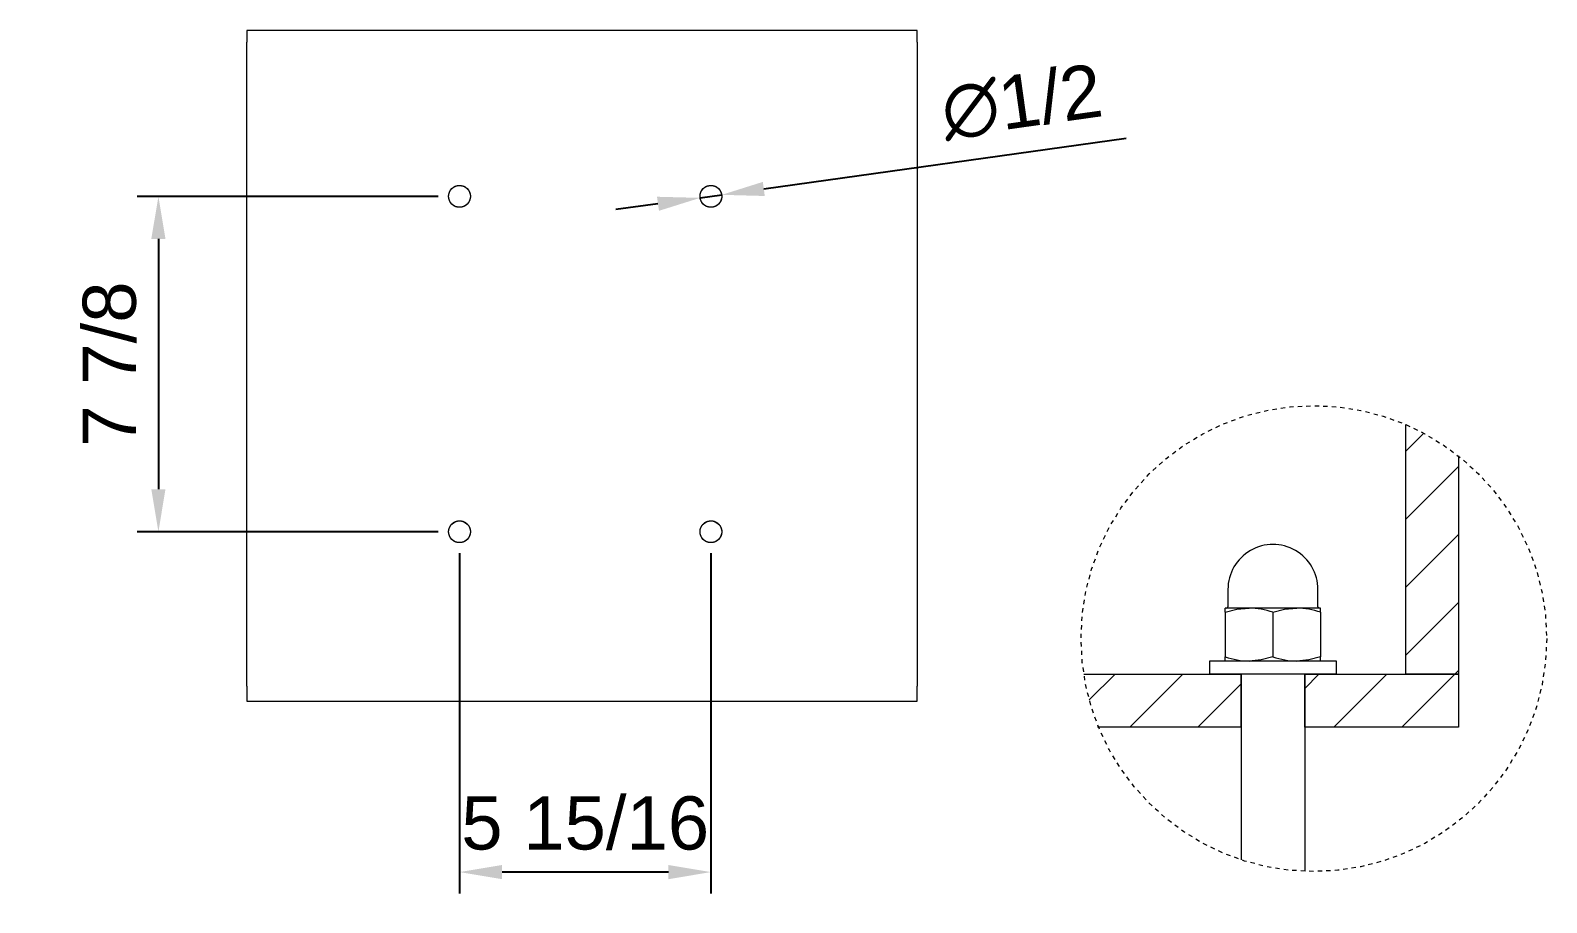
# Model space of a CAD drawing. Header units: inches. Extents: x 7 to 162, y -1 to 92.
# Drawn here: x 47.37 to 83.01, y 0.17 to 20.66 of the extents above; entities that cross this region are included whole.
import ezdxf

# ---------------------------------------------------------------- set-up
doc = ezdxf.new("R2010")
doc.units = ezdxf.units.IN
doc.linetypes.add('HIDDEN', pattern=[1.905, 1.27, -0.635])
for name, color, linetype, lineweight in [('ZANO_R', 7, 'Continuous', 0), ('ZANO_R_przerywana', 250, 'HIDDEN', 0), ('ZANO_W', 1, 'Continuous', 0)]:
    doc.layers.add(name, color=color, linetype=linetype, lineweight=lineweight)
doc.styles.get("Standard").update_dxf_attribs({"font": 'arial.ttf'})
doc.dimstyles.new('amerykanie', dxfattribs={"dimtxt": 50, "dimasz": 50, "dimexe": 0.5, "dimexo": 0.5, "dimgap": 1, "dimtad": 1, "dimdec": 0, "dimzin": 0, "dimlunit": 5, "dimtxsty": 'Standard', "dimcen": 0.09, "dimclrd": 1, "dimclre": 1, "dimclrt": 1, "dimazin": 0, "dimtfac": 1, "dimtdec": 0, "dimtmove": 0, "dimatfit": 3, "dimfxl": 1, "dimtzin": 0, "dimarcsym": 1})

# ---------------------------------------------------------------- blocks, each defined once
blk = doc.blocks.new('*D360')
at = {"layer": 'ZANO_W', "color": 1, "lineweight": -2}
for p, q in [((64.609, 16.937), (73.126, 18.129)), ((63.112, 16.727), (63.619, 16.798)), ((62.121, 16.588), (61.131, 16.45))]:
    blk.add_line(p, q, dxfattribs=at)
at = {"layer": 'ZANO_W', "color": 1}
for points in [[(62.145, 16.423), (62.098, 16.753), (63.112, 16.727)], [(64.586, 17.102), (64.632, 16.771), (63.619, 16.798)]]:
    blk.add_solid(points, dxfattribs=at)
at = {"layer": 'ZANO_W', "color": 1, "insert": (70.674, 18.97), "char_height": 1.25, "attachment_point": 5, "rotation": 7.9704}
blk.add_mtext('∅1/2', dxfattribs=at)
blk = doc.blocks.new('*D361')
at = {"layer": 'ZANO_W', "color": 1, "lineweight": -2}
for p, q in [((56.957, 16.762), (49.88, 16.762)), ((50.38, 15.762), (50.38, 9.884)), ((56.957, 8.884), (49.88, 8.884))]:
    blk.add_line(p, q, dxfattribs=at)
at = {"layer": 'ZANO_W', "color": 1}
for points in [[(50.546, 15.762), (50.213, 15.762), (50.38, 16.762)], [(50.213, 9.884), (50.546, 9.884), (50.38, 8.884)]]:
    blk.add_solid(points, dxfattribs=at)
at = {"layer": 'ZANO_W', "color": 1, "insert": (49.234, 12.823), "char_height": 1.25, "attachment_point": 5, "rotation": 90}
blk.add_mtext('7 7/8', dxfattribs=at)
blk = doc.blocks.new('*D362')
at = {"layer": 'ZANO_W', "color": 1, "lineweight": -2}
for p, q in [((57.457, 8.384), (57.457, 0.39)), ((63.365, 8.384), (63.365, 0.39)), ((62.365, 0.89), (58.457, 0.89))]:
    blk.add_line(p, q, dxfattribs=at)
at = {"layer": 'ZANO_W', "color": 1}
for points in [[(58.457, 1.057), (58.457, 0.723), (57.457, 0.89)], [(62.365, 0.723), (62.365, 1.057), (63.365, 0.89)]]:
    blk.add_solid(points, dxfattribs=at)
at = {"layer": 'ZANO_W', "color": 1, "insert": (60.411, 2.036), "char_height": 1.25, "attachment_point": 5}
blk.add_mtext('5 15/16', dxfattribs=at)

msp = doc.modelspace()

# ---------------------------------------------------------------- linework, layer by layer
at = {"layer": 'ZANO_R'}
for p, q in [((68.21518, 20.6619), (52.45937, 20.6619)), ((52.45937, 20.6619), (52.45937, 20.38618)), ((52.45937, 5.2606), (52.45937, 20.38618)), ((68.21518, 20.38618), (68.21518, 20.6619)), ((68.21518, 20.38618), (68.21518, 5.2606)), ((57.20077, 16.76234), (57.20092, 16.77118)), ((57.20091, 16.75385), (57.20077, 16.76234)), ((57.20133, 16.74538), (57.20091, 16.75385)), ((57.20092, 16.77118), (57.20138, 16.78002)), ((57.20138, 16.78002), (57.20214, 16.78883)), ((57.20214, 16.78883), (57.20321, 16.79761)), ((57.20321, 16.79761), (57.20458, 16.80635)), ((57.20458, 16.80635), (57.20625, 16.81503)), ((57.20625, 16.81503), (57.20822, 16.82365)), ((57.20822, 16.82365), (57.21049, 16.8322)), ((57.21049, 16.8322), (57.21305, 16.84067)), ((57.21305, 16.84067), (57.2159, 16.84904)), ((57.2159, 16.84904), (57.21904, 16.85731)), ((57.21904, 16.85731), (57.22246, 16.86547)), ((57.22246, 16.86547), (57.22616, 16.8735)), ((57.22616, 16.8735), (57.23014, 16.8814)), ((57.23014, 16.8814), (57.23429, 16.88899)), ((57.23429, 16.88899), (57.23869, 16.89643)), ((57.23869, 16.89643), (57.24335, 16.90372)), ((57.24335, 16.90372), (57.24824, 16.91085)), ((57.24824, 16.91085), (57.25338, 16.91781)), ((57.25338, 16.91781), (57.25874, 16.92459)), ((57.25874, 16.92459), (57.26434, 16.93119)), ((57.26434, 16.93119), (57.27015, 16.93759)), ((57.27015, 16.93759), (57.27617, 16.9438)), ((57.27617, 16.9438), (57.28241, 16.94979)), ((57.28241, 16.94979), (57.28884, 16.95558)), ((57.28884, 16.95558), (57.29546, 16.96114)), ((57.29546, 16.96114), (57.30227, 16.96647)), ((57.30227, 16.96647), (57.30925, 16.97158)), ((57.30925, 16.97158), (57.3164, 16.97644)), ((57.3164, 16.97644), (57.32371, 16.98106)), ((57.32371, 16.98106), (57.33117, 16.98543)), ((57.33117, 16.98543), (57.33878, 16.98955)), ((57.33878, 16.98955), (57.34652, 16.9934)), ((57.34652, 16.9934), (57.35439, 16.997)), ((57.35439, 16.997), (57.36237, 17.00032)), ((57.36237, 17.00032), (57.37046, 17.00337)), ((57.37046, 17.00337), (57.37865, 17.00615)), ((57.37865, 17.00615), (57.38693, 17.00865)), ((57.38693, 17.00865), (57.39529, 17.01087)), ((57.39529, 17.01087), (57.40372, 17.01281)), ((57.40372, 17.01281), (57.41221, 17.01446)), ((57.41221, 17.01446), (57.42075, 17.01582)), ((57.42075, 17.01582), (57.42933, 17.01689)), ((57.42933, 17.01689), (57.43795, 17.01768)), ((57.43795, 17.01768), (57.44658, 17.01817)), ((57.44658, 17.01817), (57.45523, 17.01837)), ((57.45523, 17.01837), (57.46387, 17.01827)), ((57.46387, 17.01827), (57.47251, 17.01789)), ((57.47251, 17.01789), (57.48114, 17.01721)), ((57.48114, 17.01721), (57.48973, 17.01624)), ((57.48973, 17.01624), (57.49829, 17.01499)), ((57.49829, 17.01499), (57.5068, 17.01344)), ((57.5068, 17.01344), (57.51525, 17.01161)), ((57.51525, 17.01161), (57.52363, 17.00949)), ((57.52363, 17.00949), (57.53194, 17.0071)), ((57.53194, 17.0071), (57.54017, 17.00442)), ((57.54017, 17.00442), (57.5483, 17.00147)), ((57.5483, 17.00147), (57.55632, 16.99824)), ((57.55632, 16.99824), (57.56423, 16.99474)), ((57.56423, 16.99474), (57.57202, 16.99098)), ((57.57202, 16.99098), (57.57967, 16.98696)), ((57.57967, 16.98696), (57.58719, 16.98268)), ((57.58719, 16.98268), (57.59456, 16.97815)), ((57.59456, 16.97815), (57.60177, 16.97338)), ((57.60177, 16.97338), (57.60881, 16.96836)), ((57.60881, 16.96836), (57.61568, 16.96311)), ((57.61568, 16.96311), (57.62238, 16.95763)), ((57.62238, 16.95763), (57.62888, 16.95192)), ((57.62888, 16.95192), (57.63518, 16.94601)), ((57.63518, 16.94601), (57.64128, 16.93988)), ((57.64128, 16.93988), (57.64717, 16.93354)), ((57.64717, 16.93354), (57.65285, 16.92702)), ((57.65285, 16.92702), (57.6583, 16.9203)), ((57.6583, 16.9203), (57.66352, 16.91341)), ((57.66352, 16.91341), (57.6685, 16.90634)), ((57.6685, 16.90634), (57.67324, 16.89911)), ((57.67324, 16.89911), (57.67766, 16.89186)), ((57.67766, 16.89186), (57.68183, 16.88447)), ((57.68183, 16.88447), (57.68575, 16.87694)), ((57.68575, 16.87694), (57.68943, 16.86929)), ((57.68943, 16.86929), (57.69284, 16.86152)), ((57.69284, 16.86152), (57.696, 16.85364)), ((57.696, 16.85364), (57.69889, 16.84567)), ((57.69889, 16.84567), (57.70152, 16.8376)), ((57.70152, 16.8376), (57.70388, 16.82944)), ((57.70388, 16.82944), (57.70597, 16.82122)), ((57.70597, 16.82122), (57.70779, 16.81293)), ((57.70779, 16.81293), (57.70932, 16.80458)), ((57.70932, 16.80458), (57.71059, 16.79619)), ((57.71059, 16.79619), (57.71157, 16.78776)), ((57.71157, 16.78776), (57.71227, 16.7793)), ((57.71268, 16.7535), (57.71222, 16.74466)), ((57.71227, 16.7793), (57.71269, 16.77082)), ((57.71283, 16.76234), (57.71268, 16.7535)), ((57.71269, 16.77082), (57.71283, 16.76234)), ((63.1092, 16.76234), (63.10935, 16.77118)), ((63.10934, 16.75385), (63.1092, 16.76234)), ((63.10976, 16.74538), (63.10934, 16.75385)), ((63.10935, 16.77118), (63.10981, 16.78002)), ((63.10981, 16.78002), (63.11057, 16.78883)), ((63.11057, 16.78883), (63.11164, 16.79761)), ((63.11164, 16.79761), (63.11301, 16.80635)), ((63.11301, 16.80635), (63.11468, 16.81503)), ((63.11468, 16.81503), (63.11665, 16.82365)), ((63.11665, 16.82365), (63.11891, 16.8322)), ((63.11891, 16.8322), (63.12148, 16.84067)), ((63.12148, 16.84067), (63.12433, 16.84904)), ((63.12433, 16.84904), (63.12746, 16.85731)), ((63.12746, 16.85731), (63.13089, 16.86547)), ((63.13089, 16.86547), (63.13459, 16.8735)), ((63.13459, 16.8735), (63.13857, 16.8814)), ((63.13857, 16.8814), (63.14272, 16.88899)), ((63.14272, 16.88899), (63.14712, 16.89643)), ((63.14712, 16.89643), (63.15177, 16.90372)), ((63.15177, 16.90372), (63.15667, 16.91085)), ((63.15667, 16.91085), (63.16181, 16.91781)), ((63.16181, 16.91781), (63.16717, 16.92459)), ((63.16717, 16.92459), (63.17277, 16.93119)), ((63.17277, 16.93119), (63.17858, 16.93759)), ((63.17858, 16.93759), (63.1846, 16.9438)), ((63.1846, 16.9438), (63.19084, 16.94979)), ((63.19084, 16.94979), (63.19727, 16.95558)), ((63.19727, 16.95558), (63.20389, 16.96114)), ((63.20389, 16.96114), (63.21069, 16.96647)), ((63.21069, 16.96647), (63.21768, 16.97158)), ((63.21768, 16.97158), (63.22483, 16.97644)), ((63.22483, 16.97644), (63.23214, 16.98106)), ((63.23214, 16.98106), (63.2396, 16.98543)), ((63.2396, 16.98543), (63.24721, 16.98955)), ((63.24721, 16.98955), (63.25495, 16.9934)), ((63.25495, 16.9934), (63.26282, 16.997)), ((63.26282, 16.997), (63.2708, 17.00032)), ((63.2708, 17.00032), (63.27889, 17.00337)), ((63.27889, 17.00337), (63.28708, 17.00615)), ((63.28708, 17.00615), (63.29536, 17.00865)), ((63.29536, 17.00865), (63.30372, 17.01087)), ((63.30372, 17.01087), (63.31215, 17.01281)), ((63.31215, 17.01281), (63.32064, 17.01446)), ((63.32064, 17.01446), (63.32918, 17.01582)), ((63.32918, 17.01582), (63.33776, 17.01689)), ((63.33776, 17.01689), (63.34637, 17.01768)), ((63.34637, 17.01768), (63.35501, 17.01817)), ((63.35501, 17.01817), (63.36365, 17.01837)), ((63.36365, 17.01837), (63.3723, 17.01827)), ((63.3723, 17.01827), (63.38094, 17.01789)), ((63.38094, 17.01789), (63.38956, 17.01721)), ((63.38956, 17.01721), (63.39816, 17.01624)), ((63.39816, 17.01624), (63.40672, 17.01499)), ((63.40672, 17.01499), (63.41522, 17.01344)), ((63.41522, 17.01344), (63.42368, 17.01161)), ((63.42368, 17.01161), (63.43206, 17.00949)), ((63.43206, 17.00949), (63.44037, 17.0071)), ((63.44037, 17.0071), (63.4486, 17.00442)), ((63.4486, 17.00442), (63.45672, 17.00147)), ((63.45672, 17.00147), (63.46475, 16.99824)), ((63.46475, 16.99824), (63.47266, 16.99474)), ((63.47266, 16.99474), (63.48045, 16.99098)), ((63.48045, 16.99098), (63.4881, 16.98696)), ((63.4881, 16.98696), (63.49562, 16.98268)), ((63.49562, 16.98268), (63.50299, 16.97815)), ((63.50299, 16.97815), (63.5102, 16.97338)), ((63.5102, 16.97338), (63.51724, 16.96836)), ((63.51724, 16.96836), (63.52411, 16.96311)), ((63.52411, 16.96311), (63.5308, 16.95763)), ((63.5308, 16.95763), (63.5373, 16.95192)), ((63.5373, 16.95192), (63.54361, 16.94601)), ((63.54361, 16.94601), (63.54971, 16.93988)), ((63.54971, 16.93988), (63.5556, 16.93354)), ((63.5556, 16.93354), (63.56128, 16.92702)), ((63.56128, 16.92702), (63.56673, 16.9203)), ((63.56673, 16.9203), (63.57195, 16.91341)), ((63.57195, 16.91341), (63.57693, 16.90634)), ((63.57693, 16.90634), (63.58167, 16.89911)), ((63.58167, 16.89911), (63.58609, 16.89186)), ((63.58609, 16.89186), (63.59026, 16.88447)), ((63.59026, 16.88447), (63.59418, 16.87694)), ((63.59418, 16.87694), (63.59785, 16.86929)), ((63.59785, 16.86929), (63.60127, 16.86152)), ((63.60127, 16.86152), (63.60443, 16.85364)), ((63.60443, 16.85364), (63.60732, 16.84567)), ((63.60732, 16.84567), (63.60995, 16.8376)), ((63.60995, 16.8376), (63.61231, 16.82944)), ((63.61231, 16.82944), (63.6144, 16.82122)), ((63.6144, 16.82122), (63.61621, 16.81293)), ((63.61621, 16.81293), (63.61775, 16.80458)), ((63.61775, 16.80458), (63.61901, 16.79619)), ((63.61901, 16.79619), (63.62, 16.78776)), ((63.62, 16.78776), (63.6207, 16.7793)), ((63.62111, 16.7535), (63.62065, 16.74466)), ((63.6207, 16.7793), (63.62112, 16.77082)), ((63.62126, 16.76234), (63.62111, 16.7535)), ((63.62112, 16.77082), (63.62126, 16.76234)), ((57.20203, 16.73692), (57.20133, 16.74538)), ((57.20302, 16.72849), (57.20203, 16.73692)), ((57.20428, 16.7201), (57.20302, 16.72849)), ((57.20582, 16.71175), (57.20428, 16.7201)), ((57.20763, 16.70346), (57.20582, 16.71175)), ((57.20972, 16.69523), (57.20763, 16.70346)), ((57.21208, 16.68708), (57.20972, 16.69523)), ((57.21471, 16.67901), (57.21208, 16.68708)), ((57.2176, 16.67103), (57.21471, 16.67901)), ((57.22076, 16.66316), (57.2176, 16.67103)), ((57.22418, 16.65539), (57.22076, 16.66316)), ((57.22785, 16.64774), (57.22418, 16.65539)), ((57.23177, 16.64021), (57.22785, 16.64774)), ((57.23595, 16.63282), (57.23177, 16.64021)), ((57.24036, 16.62557), (57.23595, 16.63282)), ((57.2451, 16.61834), (57.24036, 16.62557)), ((57.25009, 16.61127), (57.2451, 16.61834)), ((57.25531, 16.60438), (57.25009, 16.61127)), ((57.26076, 16.59766), (57.25531, 16.60438)), ((57.26643, 16.59113), (57.26076, 16.59766)), ((57.27232, 16.5848), (57.26643, 16.59113)), ((57.27842, 16.57867), (57.27232, 16.5848)), ((57.28473, 16.57275), (57.27842, 16.57867)), ((57.29123, 16.56705), (57.28473, 16.57275)), ((57.29792, 16.56157), (57.29123, 16.56705)), ((57.30479, 16.55632), (57.29792, 16.56157)), ((57.31184, 16.5513), (57.30479, 16.55632)), ((57.31905, 16.54653), (57.31184, 16.5513)), ((57.32641, 16.542), (57.31905, 16.54653)), ((57.33393, 16.53772), (57.32641, 16.542)), ((57.34159, 16.5337), (57.33393, 16.53772)), ((57.34937, 16.52994), (57.34159, 16.5337)), ((57.35728, 16.52644), (57.34937, 16.52994)), ((57.36531, 16.52321), (57.35728, 16.52644)), ((57.37344, 16.52026), (57.36531, 16.52321)), ((57.38166, 16.51758), (57.37344, 16.52026)), ((57.38997, 16.51518), (57.38166, 16.51758)), ((57.39836, 16.51307), (57.38997, 16.51518)), ((57.40681, 16.51124), (57.39836, 16.51307)), ((57.41532, 16.50969), (57.40681, 16.51124)), ((57.42387, 16.50843), (57.41532, 16.50969)), ((57.43247, 16.50747), (57.42387, 16.50843)), ((57.44109, 16.50679), (57.43247, 16.50747)), ((57.44973, 16.50641), (57.44109, 16.50679)), ((57.45838, 16.50631), (57.44973, 16.50641)), ((57.46702, 16.50651), (57.45838, 16.50631)), ((57.47566, 16.507), (57.46702, 16.50651)), ((57.48427, 16.50779), (57.47566, 16.507)), ((57.49285, 16.50886), (57.48427, 16.50779)), ((57.50139, 16.51022), (57.49285, 16.50886)), ((57.50988, 16.51187), (57.50139, 16.51022)), ((57.51831, 16.51381), (57.50988, 16.51187)), ((57.52667, 16.51603), (57.51831, 16.51381)), ((57.53495, 16.51853), (57.52667, 16.51603)), ((57.54314, 16.5213), (57.53495, 16.51853)), ((57.55123, 16.52436), (57.54314, 16.5213)), ((57.55922, 16.52768), (57.55123, 16.52436)), ((57.56708, 16.53128), (57.55922, 16.52768)), ((57.57482, 16.53513), (57.56708, 16.53128)), ((57.58243, 16.53925), (57.57482, 16.53513)), ((57.58989, 16.54362), (57.58243, 16.53925)), ((57.5972, 16.54824), (57.58989, 16.54362)), ((57.60436, 16.5531), (57.5972, 16.54824)), ((57.61134, 16.5582), (57.60436, 16.5531)), ((57.61814, 16.56354), (57.61134, 16.5582)), ((57.62477, 16.5691), (57.61814, 16.56354)), ((57.6312, 16.57489), (57.62477, 16.5691)), ((57.63743, 16.58088), (57.6312, 16.57489)), ((57.64345, 16.58709), (57.63743, 16.58088)), ((57.64927, 16.59349), (57.64345, 16.58709)), ((57.65486, 16.60009), (57.64927, 16.59349)), ((57.66023, 16.60687), (57.65486, 16.60009)), ((57.66536, 16.61383), (57.66023, 16.60687)), ((57.67026, 16.62096), (57.66536, 16.61383)), ((57.67491, 16.62825), (57.67026, 16.62096)), ((57.67932, 16.63569), (57.67491, 16.62825)), ((57.68347, 16.64328), (57.67932, 16.63569)), ((57.68744, 16.65118), (57.68347, 16.64328)), ((57.69115, 16.65921), (57.68744, 16.65118)), ((57.69457, 16.66737), (57.69115, 16.65921)), ((57.69771, 16.67564), (57.69457, 16.66737)), ((57.70056, 16.68401), (57.69771, 16.67564)), ((57.70312, 16.69247), (57.70056, 16.68401)), ((57.70538, 16.70102), (57.70312, 16.69247)), ((57.70735, 16.70965), (57.70538, 16.70102)), ((57.70902, 16.71833), (57.70735, 16.70965)), ((57.71039, 16.72707), (57.70902, 16.71833)), ((57.71146, 16.73585), (57.71039, 16.72707)), ((57.71222, 16.74466), (57.71146, 16.73585)), ((63.11046, 16.73692), (63.10976, 16.74538)), ((63.11145, 16.72849), (63.11046, 16.73692)), ((63.11271, 16.7201), (63.11145, 16.72849)), ((63.11425, 16.71175), (63.11271, 16.7201)), ((63.11606, 16.70346), (63.11425, 16.71175)), ((63.11815, 16.69523), (63.11606, 16.70346)), ((63.12051, 16.68708), (63.11815, 16.69523)), ((63.12314, 16.67901), (63.12051, 16.68708)), ((63.12603, 16.67103), (63.12314, 16.67901)), ((63.12919, 16.66316), (63.12603, 16.67103)), ((63.13261, 16.65539), (63.12919, 16.66316)), ((63.13628, 16.64774), (63.13261, 16.65539)), ((63.1402, 16.64021), (63.13628, 16.64774)), ((63.14437, 16.63282), (63.1402, 16.64021)), ((63.14879, 16.62557), (63.14437, 16.63282)), ((63.15353, 16.61834), (63.14879, 16.62557)), ((63.15851, 16.61127), (63.15353, 16.61834)), ((63.16374, 16.60438), (63.15851, 16.61127)), ((63.16919, 16.59766), (63.16374, 16.60438)), ((63.17486, 16.59113), (63.16919, 16.59766)), ((63.18075, 16.5848), (63.17486, 16.59113)), ((63.18685, 16.57867), (63.18075, 16.5848)), ((63.19316, 16.57275), (63.18685, 16.57867)), ((63.19966, 16.56705), (63.19316, 16.57275)), ((63.20635, 16.56157), (63.19966, 16.56705)), ((63.21322, 16.55632), (63.20635, 16.56157)), ((63.22026, 16.5513), (63.21322, 16.55632)), ((63.22747, 16.54653), (63.22026, 16.5513)), ((63.23484, 16.542), (63.22747, 16.54653)), ((63.24236, 16.53772), (63.23484, 16.542)), ((63.25001, 16.5337), (63.24236, 16.53772)), ((63.2578, 16.52994), (63.25001, 16.5337)), ((63.26571, 16.52644), (63.2578, 16.52994)), ((63.27374, 16.52321), (63.26571, 16.52644)), ((63.28187, 16.52026), (63.27374, 16.52321)), ((63.29009, 16.51758), (63.28187, 16.52026)), ((63.2984, 16.51518), (63.29009, 16.51758)), ((63.30678, 16.51307), (63.2984, 16.51518)), ((63.31524, 16.51124), (63.30678, 16.51307)), ((63.32375, 16.50969), (63.31524, 16.51124)), ((63.3323, 16.50843), (63.32375, 16.50969)), ((63.3409, 16.50747), (63.3323, 16.50843)), ((63.34952, 16.50679), (63.3409, 16.50747)), ((63.35816, 16.50641), (63.34952, 16.50679)), ((63.36681, 16.50631), (63.35816, 16.50641)), ((63.37545, 16.50651), (63.36681, 16.50631)), ((63.38409, 16.507), (63.37545, 16.50651)), ((63.3927, 16.50779), (63.38409, 16.507)), ((63.40128, 16.50886), (63.3927, 16.50779)), ((63.40982, 16.51022), (63.40128, 16.50886)), ((63.41831, 16.51187), (63.40982, 16.51022)), ((63.42674, 16.51381), (63.41831, 16.51187)), ((63.4351, 16.51603), (63.42674, 16.51381)), ((63.44338, 16.51853), (63.4351, 16.51603)), ((63.45157, 16.5213), (63.44338, 16.51853)), ((63.45966, 16.52436), (63.45157, 16.5213)), ((63.46764, 16.52768), (63.45966, 16.52436)), ((63.47551, 16.53128), (63.46764, 16.52768)), ((63.48325, 16.53513), (63.47551, 16.53128)), ((63.49086, 16.53925), (63.48325, 16.53513)), ((63.49832, 16.54362), (63.49086, 16.53925)), ((63.50563, 16.54824), (63.49832, 16.54362)), ((63.51278, 16.5531), (63.50563, 16.54824)), ((63.51977, 16.5582), (63.51278, 16.5531)), ((63.52657, 16.56354), (63.51977, 16.5582)), ((63.5332, 16.5691), (63.52657, 16.56354)), ((63.53963, 16.57489), (63.5332, 16.5691)), ((63.54586, 16.58088), (63.53963, 16.57489)), ((63.55188, 16.58709), (63.54586, 16.58088)), ((63.5577, 16.59349), (63.55188, 16.58709)), ((63.56329, 16.60009), (63.5577, 16.59349)), ((63.56866, 16.60687), (63.56329, 16.60009)), ((63.57379, 16.61383), (63.56866, 16.60687)), ((63.57869, 16.62096), (63.57379, 16.61383)), ((63.58334, 16.62825), (63.57869, 16.62096)), ((63.58774, 16.63569), (63.58334, 16.62825)), ((63.59189, 16.64328), (63.58774, 16.63569)), ((63.59587, 16.65118), (63.59189, 16.64328)), ((63.59957, 16.65921), (63.59587, 16.65118)), ((63.603, 16.66737), (63.59957, 16.65921)), ((63.60613, 16.67564), (63.603, 16.66737)), ((63.60899, 16.68401), (63.60613, 16.67564)), ((63.61155, 16.69247), (63.60899, 16.68401)), ((63.61381, 16.70102), (63.61155, 16.69247)), ((63.61578, 16.70965), (63.61381, 16.70102)), ((63.61745, 16.71833), (63.61578, 16.70965)), ((63.61882, 16.72707), (63.61745, 16.71833)), ((63.61989, 16.73585), (63.61882, 16.72707)), ((63.62065, 16.74466), (63.61989, 16.73585)), ((79.68755, 11.40655), (79.68755, 5.53592)), ((79.68755, 10.76588), (80.12032, 11.19866)), ((79.68755, 9.16871), (80.93253, 10.41369)), ((80.93253, 10.66583), (80.93253, 5.53592)), ((57.20138, 8.90211), (57.20214, 8.91092)), ((57.20214, 8.91092), (57.20321, 8.9197)), ((57.20321, 8.9197), (57.20458, 8.92844)), ((57.20458, 8.92844), (57.20625, 8.93713)), ((57.20625, 8.93713), (57.20822, 8.94575)), ((57.20822, 8.94575), (57.21049, 8.9543)), ((57.21049, 8.9543), (57.21305, 8.96276)), ((57.21305, 8.96276), (57.2159, 8.97114)), ((57.2159, 8.97114), (57.21904, 8.97941)), ((57.21904, 8.97941), (57.22246, 8.98756)), ((57.22246, 8.98756), (57.22616, 8.9956)), ((57.22616, 8.9956), (57.23014, 9.0035)), ((57.23014, 9.0035), (57.23429, 9.01108)), ((57.23429, 9.01108), (57.23869, 9.01853)), ((57.23869, 9.01853), (57.24335, 9.02582)), ((57.24335, 9.02582), (57.24824, 9.03294)), ((57.24824, 9.03294), (57.25338, 9.0399)), ((57.25338, 9.0399), (57.25874, 9.04669)), ((57.25874, 9.04669), (57.26434, 9.05328)), ((57.26434, 9.05328), (57.27015, 9.05969)), ((57.27015, 9.05969), (57.27617, 9.06589)), ((57.27617, 9.06589), (57.28241, 9.07189)), ((57.28241, 9.07189), (57.28884, 9.07767)), ((57.28884, 9.07767), (57.29546, 9.08323)), ((57.29546, 9.08323), (57.30227, 9.08857)), ((57.30227, 9.08857), (57.30925, 9.09367)), ((57.30925, 9.09367), (57.3164, 9.09854)), ((57.3164, 9.09854), (57.32371, 9.10316)), ((57.32371, 9.10316), (57.33117, 9.10753)), ((57.33117, 9.10753), (57.33878, 9.11164)), ((57.33878, 9.11164), (57.34652, 9.1155)), ((57.34652, 9.1155), (57.35439, 9.11909)), ((57.35439, 9.11909), (57.36237, 9.12242)), ((57.36237, 9.12242), (57.37046, 9.12547)), ((57.37046, 9.12547), (57.37865, 9.12825)), ((57.37865, 9.12825), (57.38693, 9.13075)), ((57.38693, 9.13075), (57.39529, 9.13297)), ((57.39529, 9.13297), (57.40372, 9.1349)), ((57.40372, 9.1349), (57.41221, 9.13655)), ((57.41221, 9.13655), (57.42075, 9.13792)), ((57.42075, 9.13792), (57.42933, 9.13899)), ((57.42933, 9.13899), (57.43795, 9.13977)), ((57.43795, 9.13977), (57.44658, 9.14026)), ((57.44658, 9.14026), (57.45523, 9.14046)), ((57.45523, 9.14046), (57.46387, 9.14037)), ((57.46387, 9.14037), (57.47251, 9.13998)), ((57.47251, 9.13998), (57.48114, 9.13931)), ((57.48114, 9.13931), (57.48973, 9.13834)), ((57.48973, 9.13834), (57.49829, 9.13708)), ((57.49829, 9.13708), (57.5068, 9.13554)), ((57.5068, 9.13554), (57.51525, 9.13371)), ((57.51525, 9.13371), (57.52363, 9.13159)), ((57.52363, 9.13159), (57.53194, 9.12919)), ((57.53194, 9.12919), (57.54017, 9.12651)), ((57.54017, 9.12651), (57.5483, 9.12356)), ((57.5483, 9.12356), (57.55632, 9.12033)), ((57.55632, 9.12033), (57.56423, 9.11684)), ((57.56423, 9.11684), (57.57202, 9.11308)), ((57.57202, 9.11308), (57.57967, 9.10906)), ((57.57967, 9.10906), (57.58719, 9.10478)), ((57.58719, 9.10478), (57.59456, 9.10025)), ((57.59456, 9.10025), (57.60177, 9.09547)), ((57.60177, 9.09547), (57.60881, 9.09046)), ((57.60881, 9.09046), (57.61568, 9.0852)), ((57.61568, 9.0852), (57.62238, 9.07972)), ((57.62238, 9.07972), (57.62888, 9.07402)), ((57.62888, 9.07402), (57.63518, 9.0681)), ((57.63518, 9.0681), (57.64128, 9.06197)), ((57.64128, 9.06197), (57.64717, 9.05564)), ((57.64717, 9.05564), (57.65285, 9.04911)), ((57.65285, 9.04911), (57.6583, 9.0424)), ((57.6583, 9.0424), (57.66352, 9.0355)), ((57.66352, 9.0355), (57.6685, 9.02843)), ((57.6685, 9.02843), (57.67324, 9.0212)), ((57.67324, 9.0212), (57.67766, 9.01395)), ((57.67766, 9.01395), (57.68183, 9.00656)), ((57.68183, 9.00656), (57.68575, 8.99904)), ((57.68575, 8.99904), (57.68943, 8.99138)), ((57.68943, 8.99138), (57.69284, 8.98362)), ((57.69284, 8.98362), (57.696, 8.97574)), ((57.696, 8.97574), (57.69889, 8.96776)), ((57.69889, 8.96776), (57.70152, 8.95969)), ((57.70152, 8.95969), (57.70388, 8.95154)), ((57.70388, 8.95154), (57.70597, 8.94331)), ((57.70597, 8.94331), (57.70779, 8.93502)), ((57.70779, 8.93502), (57.70932, 8.92668)), ((57.70932, 8.92668), (57.71059, 8.91828)), ((57.71059, 8.91828), (57.71157, 8.90985)), ((57.71157, 8.90985), (57.71227, 8.9014)), ((63.10981, 8.90211), (63.11057, 8.91092)), ((63.11057, 8.91092), (63.11164, 8.9197)), ((63.11164, 8.9197), (63.11301, 8.92844)), ((63.11301, 8.92844), (63.11468, 8.93713)), ((63.11468, 8.93713), (63.11665, 8.94575)), ((63.11665, 8.94575), (63.11891, 8.9543)), ((63.11891, 8.9543), (63.12148, 8.96276)), ((63.12148, 8.96276), (63.12433, 8.97114)), ((63.12433, 8.97114), (63.12746, 8.97941)), ((63.12746, 8.97941), (63.13089, 8.98756)), ((63.13089, 8.98756), (63.13459, 8.9956)), ((63.13459, 8.9956), (63.13857, 9.0035)), ((63.13857, 9.0035), (63.14272, 9.01108)), ((63.14272, 9.01108), (63.14712, 9.01853)), ((63.14712, 9.01853), (63.15177, 9.02582)), ((63.15177, 9.02582), (63.15667, 9.03294)), ((63.15667, 9.03294), (63.16181, 9.0399)), ((63.16181, 9.0399), (63.16717, 9.04669)), ((63.16717, 9.04669), (63.17277, 9.05328)), ((63.17277, 9.05328), (63.17858, 9.05969)), ((63.17858, 9.05969), (63.1846, 9.06589)), ((63.1846, 9.06589), (63.19084, 9.07189)), ((63.19084, 9.07189), (63.19727, 9.07767)), ((63.19727, 9.07767), (63.20389, 9.08323)), ((63.20389, 9.08323), (63.21069, 9.08857)), ((63.21069, 9.08857), (63.21768, 9.09367)), ((63.21768, 9.09367), (63.22483, 9.09854)), ((63.22483, 9.09854), (63.23214, 9.10316)), ((63.23214, 9.10316), (63.2396, 9.10753)), ((63.2396, 9.10753), (63.24721, 9.11164)), ((63.24721, 9.11164), (63.25495, 9.1155)), ((63.25495, 9.1155), (63.26282, 9.11909)), ((63.26282, 9.11909), (63.2708, 9.12242)), ((63.2708, 9.12242), (63.27889, 9.12547)), ((63.27889, 9.12547), (63.28708, 9.12825)), ((63.28708, 9.12825), (63.29536, 9.13075)), ((63.29536, 9.13075), (63.30372, 9.13297)), ((63.30372, 9.13297), (63.31215, 9.1349)), ((63.31215, 9.1349), (63.32064, 9.13655)), ((63.32064, 9.13655), (63.32918, 9.13792)), ((63.32918, 9.13792), (63.33776, 9.13899)), ((63.33776, 9.13899), (63.34637, 9.13977)), ((63.34637, 9.13977), (63.35501, 9.14026)), ((63.35501, 9.14026), (63.36365, 9.14046)), ((63.36365, 9.14046), (63.3723, 9.14037)), ((63.3723, 9.14037), (63.38094, 9.13998)), ((63.38094, 9.13998), (63.38956, 9.13931)), ((63.38956, 9.13931), (63.39816, 9.13834)), ((63.39816, 9.13834), (63.40672, 9.13708)), ((63.40672, 9.13708), (63.41522, 9.13554)), ((63.41522, 9.13554), (63.42368, 9.13371)), ((63.42368, 9.13371), (63.43206, 9.13159)), ((63.43206, 9.13159), (63.44037, 9.12919)), ((63.44037, 9.12919), (63.4486, 9.12651)), ((63.4486, 9.12651), (63.45672, 9.12356)), ((63.45672, 9.12356), (63.46475, 9.12033)), ((63.46475, 9.12033), (63.47266, 9.11684)), ((63.47266, 9.11684), (63.48045, 9.11308)), ((63.48045, 9.11308), (63.4881, 9.10906)), ((63.4881, 9.10906), (63.49562, 9.10478)), ((63.49562, 9.10478), (63.50299, 9.10025)), ((63.50299, 9.10025), (63.5102, 9.09547)), ((63.5102, 9.09547), (63.51724, 9.09046)), ((63.51724, 9.09046), (63.52411, 9.0852)), ((63.52411, 9.0852), (63.5308, 9.07972)), ((63.5308, 9.07972), (63.5373, 9.07402)), ((63.5373, 9.07402), (63.54361, 9.0681)), ((63.54361, 9.0681), (63.54971, 9.06197)), ((63.54971, 9.06197), (63.5556, 9.05564)), ((63.5556, 9.05564), (63.56128, 9.04911)), ((63.56128, 9.04911), (63.56673, 9.0424)), ((63.56673, 9.0424), (63.57195, 9.0355)), ((63.57195, 9.0355), (63.57693, 9.02843)), ((63.57693, 9.02843), (63.58167, 9.0212)), ((63.58167, 9.0212), (63.58609, 9.01395)), ((63.58609, 9.01395), (63.59026, 9.00656)), ((63.59026, 9.00656), (63.59418, 8.99904)), ((63.59418, 8.99904), (63.59785, 8.99138)), ((63.59785, 8.99138), (63.60127, 8.98362)), ((63.60127, 8.98362), (63.60443, 8.97574)), ((63.60443, 8.97574), (63.60732, 8.96776)), ((63.60732, 8.96776), (63.60995, 8.95969)), ((63.60995, 8.95969), (63.61231, 8.95154)), ((63.61231, 8.95154), (63.6144, 8.94331)), ((63.6144, 8.94331), (63.61621, 8.93502)), ((63.61621, 8.93502), (63.61775, 8.92668)), ((63.61775, 8.92668), (63.61901, 8.91828)), ((63.61901, 8.91828), (63.62, 8.90985)), ((63.62, 8.90985), (63.6207, 8.9014)), ((57.20077, 8.88443), (57.20092, 8.89328)), ((57.20091, 8.87595), (57.20077, 8.88443)), ((57.20133, 8.86747), (57.20091, 8.87595)), ((57.20092, 8.89328), (57.20138, 8.90211)), ((57.20203, 8.85901), (57.20133, 8.86747)), ((57.20302, 8.85058), (57.20203, 8.85901)), ((57.20428, 8.84219), (57.20302, 8.85058)), ((57.20582, 8.83385), (57.20428, 8.84219)), ((57.20763, 8.82556), (57.20582, 8.83385)), ((57.20972, 8.81733), (57.20763, 8.82556)), ((57.21208, 8.80918), (57.20972, 8.81733)), ((57.21471, 8.80111), (57.21208, 8.80918)), ((57.2176, 8.79313), (57.21471, 8.80111)), ((57.22076, 8.78525), (57.2176, 8.79313)), ((57.22418, 8.77748), (57.22076, 8.78525)), ((57.22785, 8.76983), (57.22418, 8.77748)), ((57.23177, 8.76231), (57.22785, 8.76983)), ((57.23595, 8.75492), (57.23177, 8.76231)), ((57.24036, 8.74767), (57.23595, 8.75492)), ((57.2451, 8.74044), (57.24036, 8.74767)), ((57.25009, 8.73337), (57.2451, 8.74044)), ((57.25531, 8.72647), (57.25009, 8.73337)), ((57.26076, 8.71976), (57.25531, 8.72647)), ((57.26643, 8.71323), (57.26076, 8.71976)), ((57.27232, 8.7069), (57.26643, 8.71323)), ((57.27842, 8.70077), (57.27232, 8.7069)), ((57.28473, 8.69485), (57.27842, 8.70077)), ((57.29123, 8.68915), (57.28473, 8.69485)), ((57.29792, 8.68366), (57.29123, 8.68915)), ((57.30479, 8.67841), (57.29792, 8.68366)), ((57.31184, 8.6734), (57.30479, 8.67841)), ((57.31905, 8.66862), (57.31184, 8.6734)), ((57.32641, 8.66409), (57.31905, 8.66862)), ((57.33393, 8.65981), (57.32641, 8.66409)), ((57.34159, 8.65579), (57.33393, 8.65981)), ((57.34937, 8.65203), (57.34159, 8.65579)), ((57.35728, 8.64853), (57.34937, 8.65203)), ((57.36531, 8.64531), (57.35728, 8.64853)), ((57.37344, 8.64235), (57.36531, 8.64531)), ((57.38166, 8.63968), (57.37344, 8.64235)), ((57.38997, 8.63728), (57.38166, 8.63968)), ((57.39836, 8.63516), (57.38997, 8.63728)), ((57.40681, 8.63333), (57.39836, 8.63516)), ((57.41532, 8.63179), (57.40681, 8.63333)), ((57.42387, 8.63053), (57.41532, 8.63179)), ((57.43247, 8.62956), (57.42387, 8.63053)), ((57.44109, 8.62889), (57.43247, 8.62956)), ((57.44973, 8.6285), (57.44109, 8.62889)), ((57.45838, 8.62841), (57.44973, 8.6285)), ((57.46702, 8.62861), (57.45838, 8.62841)), ((57.47566, 8.6291), (57.46702, 8.62861)), ((57.48427, 8.62988), (57.47566, 8.6291)), ((57.49285, 8.63095), (57.48427, 8.62988)), ((57.50139, 8.63232), (57.49285, 8.63095)), ((57.50988, 8.63397), (57.50139, 8.63232)), ((57.51831, 8.6359), (57.50988, 8.63397)), ((57.52667, 8.63812), (57.51831, 8.6359)), ((57.53495, 8.64062), (57.52667, 8.63812)), ((57.54314, 8.6434), (57.53495, 8.64062)), ((57.55123, 8.64645), (57.54314, 8.6434)), ((57.55922, 8.64978), (57.55123, 8.64645)), ((57.56708, 8.65337), (57.55922, 8.64978)), ((57.57482, 8.65723), (57.56708, 8.65337)), ((57.58243, 8.66134), (57.57482, 8.65723)), ((57.58989, 8.66571), (57.58243, 8.66134)), ((57.5972, 8.67033), (57.58989, 8.66571)), ((57.60436, 8.6752), (57.5972, 8.67033)), ((57.61134, 8.6803), (57.60436, 8.6752)), ((57.61814, 8.68564), (57.61134, 8.6803)), ((57.62477, 8.6912), (57.61814, 8.68564)), ((57.6312, 8.69698), (57.62477, 8.6912)), ((57.63743, 8.70298), (57.6312, 8.69698)), ((57.64345, 8.70918), (57.63743, 8.70298)), ((57.64927, 8.71559), (57.64345, 8.70918)), ((57.65486, 8.72218), (57.64927, 8.71559)), ((57.66023, 8.72896), (57.65486, 8.72218)), ((57.66536, 8.73592), (57.66023, 8.72896)), ((57.67026, 8.74305), (57.66536, 8.73592)), ((57.67491, 8.75034), (57.67026, 8.74305)), ((57.67932, 8.75779), (57.67491, 8.75034)), ((57.68347, 8.76537), (57.67932, 8.75779)), ((57.68744, 8.77327), (57.68347, 8.76537)), ((57.69115, 8.78131), (57.68744, 8.77327)), ((57.69457, 8.78946), (57.69115, 8.78131)), ((57.69771, 8.79773), (57.69457, 8.78946)), ((57.70056, 8.8061), (57.69771, 8.79773)), ((57.70312, 8.81457), (57.70056, 8.8061)), ((57.70538, 8.82312), (57.70312, 8.81457)), ((57.70735, 8.83174), (57.70538, 8.82312)), ((57.70902, 8.84043), (57.70735, 8.83174)), ((57.71039, 8.84917), (57.70902, 8.84043)), ((57.71146, 8.85795), (57.71039, 8.84917)), ((57.71222, 8.86676), (57.71146, 8.85795)), ((57.71268, 8.87559), (57.71222, 8.86676)), ((57.71227, 8.9014), (57.71269, 8.89292)), ((57.71283, 8.88443), (57.71268, 8.87559)), ((57.71269, 8.89292), (57.71283, 8.88443)), ((63.1092, 8.88443), (63.10935, 8.89328)), ((63.10934, 8.87595), (63.1092, 8.88443)), ((63.10976, 8.86747), (63.10934, 8.87595)), ((63.10935, 8.89328), (63.10981, 8.90211)), ((63.11046, 8.85901), (63.10976, 8.86747)), ((63.11145, 8.85058), (63.11046, 8.85901)), ((63.11271, 8.84219), (63.11145, 8.85058)), ((63.11425, 8.83385), (63.11271, 8.84219)), ((63.11606, 8.82556), (63.11425, 8.83385)), ((63.11815, 8.81733), (63.11606, 8.82556)), ((63.12051, 8.80918), (63.11815, 8.81733)), ((63.12314, 8.80111), (63.12051, 8.80918)), ((63.12603, 8.79313), (63.12314, 8.80111)), ((63.12919, 8.78525), (63.12603, 8.79313)), ((63.13261, 8.77748), (63.12919, 8.78525)), ((63.13628, 8.76983), (63.13261, 8.77748)), ((63.1402, 8.76231), (63.13628, 8.76983)), ((63.14437, 8.75492), (63.1402, 8.76231)), ((63.14879, 8.74767), (63.14437, 8.75492)), ((63.15353, 8.74044), (63.14879, 8.74767)), ((63.15851, 8.73337), (63.15353, 8.74044)), ((63.16374, 8.72647), (63.15851, 8.73337)), ((63.16919, 8.71976), (63.16374, 8.72647)), ((63.17486, 8.71323), (63.16919, 8.71976)), ((63.18075, 8.7069), (63.17486, 8.71323)), ((63.18685, 8.70077), (63.18075, 8.7069)), ((63.19316, 8.69485), (63.18685, 8.70077)), ((63.19966, 8.68915), (63.19316, 8.69485)), ((63.20635, 8.68366), (63.19966, 8.68915)), ((63.21322, 8.67841), (63.20635, 8.68366)), ((63.22026, 8.6734), (63.21322, 8.67841)), ((63.22747, 8.66862), (63.22026, 8.6734)), ((63.23484, 8.66409), (63.22747, 8.66862)), ((63.24236, 8.65981), (63.23484, 8.66409)), ((63.25001, 8.65579), (63.24236, 8.65981)), ((63.2578, 8.65203), (63.25001, 8.65579)), ((63.26571, 8.64853), (63.2578, 8.65203)), ((63.27374, 8.64531), (63.26571, 8.64853)), ((63.28187, 8.64235), (63.27374, 8.64531)), ((63.29009, 8.63968), (63.28187, 8.64235)), ((63.2984, 8.63728), (63.29009, 8.63968)), ((63.30678, 8.63516), (63.2984, 8.63728)), ((63.31524, 8.63333), (63.30678, 8.63516)), ((63.32375, 8.63179), (63.31524, 8.63333)), ((63.3323, 8.63053), (63.32375, 8.63179)), ((63.3409, 8.62956), (63.3323, 8.63053)), ((63.34952, 8.62889), (63.3409, 8.62956)), ((63.35816, 8.6285), (63.34952, 8.62889)), ((63.36681, 8.62841), (63.35816, 8.6285)), ((63.37545, 8.62861), (63.36681, 8.62841)), ((63.38409, 8.6291), (63.37545, 8.62861)), ((63.3927, 8.62988), (63.38409, 8.6291)), ((63.40128, 8.63095), (63.3927, 8.62988)), ((63.40982, 8.63232), (63.40128, 8.63095)), ((63.41831, 8.63397), (63.40982, 8.63232)), ((63.42674, 8.6359), (63.41831, 8.63397)), ((63.4351, 8.63812), (63.42674, 8.6359)), ((63.44338, 8.64062), (63.4351, 8.63812)), ((63.45157, 8.6434), (63.44338, 8.64062)), ((63.45966, 8.64645), (63.45157, 8.6434)), ((63.46764, 8.64978), (63.45966, 8.64645)), ((63.47551, 8.65337), (63.46764, 8.64978)), ((63.48325, 8.65723), (63.47551, 8.65337)), ((63.49086, 8.66134), (63.48325, 8.65723)), ((63.49832, 8.66571), (63.49086, 8.66134)), ((63.50563, 8.67033), (63.49832, 8.66571)), ((63.51278, 8.6752), (63.50563, 8.67033)), ((63.51977, 8.6803), (63.51278, 8.6752)), ((63.52657, 8.68564), (63.51977, 8.6803)), ((63.5332, 8.6912), (63.52657, 8.68564)), ((63.53963, 8.69698), (63.5332, 8.6912)), ((63.54586, 8.70298), (63.53963, 8.69698)), ((63.55188, 8.70918), (63.54586, 8.70298)), ((63.5577, 8.71559), (63.55188, 8.70918)), ((63.56329, 8.72218), (63.5577, 8.71559)), ((63.56866, 8.72896), (63.56329, 8.72218)), ((63.57379, 8.73592), (63.56866, 8.72896)), ((63.57869, 8.74305), (63.57379, 8.73592)), ((63.58334, 8.75034), (63.57869, 8.74305)), ((63.58774, 8.75779), (63.58334, 8.75034)), ((63.59189, 8.76537), (63.58774, 8.75779)), ((63.59587, 8.77327), (63.59189, 8.76537)), ((63.59957, 8.78131), (63.59587, 8.77327)), ((63.603, 8.78946), (63.59957, 8.78131)), ((63.60613, 8.79773), (63.603, 8.78946)), ((63.60899, 8.8061), (63.60613, 8.79773)), ((63.61155, 8.81457), (63.60899, 8.8061)), ((63.61381, 8.82312), (63.61155, 8.81457)), ((63.61578, 8.83174), (63.61381, 8.82312)), ((63.61745, 8.84043), (63.61578, 8.83174)), ((63.61882, 8.84917), (63.61745, 8.84043)), ((63.61989, 8.85795), (63.61882, 8.84917)), ((63.62065, 8.86676), (63.61989, 8.85795)), ((63.62111, 8.87559), (63.62065, 8.86676)), ((63.6207, 8.9014), (63.62112, 8.89292)), ((63.62126, 8.88443), (63.62111, 8.87559)), ((63.62112, 8.89292), (63.62126, 8.88443)), ((79.68755, 7.57153), (80.93253, 8.81651)), ((75.51687, 7.52789), (75.51687, 7.12327)), ((77.63333, 7.12327), (77.63333, 7.52789)), ((79.68755, 5.97435), (80.93253, 7.21933)), ((75.45462, 6.99207), (75.45462, 7.09215)), ((76.01485, 7.09215), (75.45462, 7.09215)), ((75.45462, 6.99207), (75.72909, 7.06468)), ((75.45462, 6.99207), (75.45462, 5.94724)), ((75.72909, 7.06468), (76.01485, 7.09215)), ((77.13534, 7.09215), (76.01485, 7.09215)), ((76.5751, 6.99207), (76.84958, 7.06468)), ((76.5751, 6.99207), (76.5751, 5.94724)), ((76.84958, 7.06468), (77.13534, 7.09215)), ((77.69558, 7.09215), (77.13534, 7.09215)), ((77.69558, 6.99207), (77.69558, 7.09215)), ((77.69558, 6.99207), (77.69558, 5.94724)), ((75.08112, 5.84717), (75.08112, 5.53592)), ((78.06907, 5.84717), (75.08112, 5.84717)), ((75.45462, 5.84717), (75.45462, 5.94724)), ((76.30062, 5.87463), (76.01485, 5.84717)), ((76.5751, 5.94724), (76.30062, 5.87463)), ((77.4211, 5.87463), (77.13534, 5.84717)), ((77.69558, 5.94724), (77.4211, 5.87463)), ((77.69558, 5.84717), (77.69558, 5.94724)), ((78.06907, 5.53592), (78.06907, 5.84717)), ((72.12972, 5.53871), (75.82811, 5.53592)), ((72.2586, 4.93411), (72.86306, 5.53857)), ((73.21261, 4.29094), (74.45881, 5.53714)), ((78.06907, 5.53592), (75.08112, 5.53592)), ((75.82811, 4.29094), (75.82811, 5.53592)), ((75.82811, 5.53592), (75.82811, 1.17741)), ((77.32209, 4.29094), (77.32209, 5.53592)), ((77.32209, 5.53592), (80.93253, 5.53592)), ((77.32209, 5.53592), (77.32209, 0.90793)), ((77.32209, 5.20606), (77.65195, 5.53592)), ((78.00414, 4.29094), (79.24912, 5.53592)), ((79.60132, 4.29094), (80.8463, 5.53592)), ((80.93253, 5.53592), (79.68755, 5.53592)), ((80.8463, 5.53592), (80.93253, 5.62215)), ((52.45937, 5.2606), (52.45937, 4.90609)), ((68.21518, 4.90609), (68.21518, 5.2606)), ((74.80978, 4.29094), (75.82811, 5.30926)), ((52.45937, 4.90609), (68.21518, 4.90609)), ((75.82811, 4.29094), (72.45361, 4.29094)), ((80.93253, 4.29094), (77.32209, 4.29094))]:
    msp.add_line(p, q, dxfattribs=at)
msp.add_lwpolyline([(80.93253, 5.53592), (80.93253, 4.29094)], dxfattribs=at)
for centre, radius in [((57.4568, 16.76234), 0.256), ((63.36526, 16.76234), 0.25602), ((57.4568, 8.8844), 0.25602), ((63.36525, 8.88445), 0.25602)]:
    msp.add_circle(centre, radius, dxfattribs=at)
for centre, radius, start, end in [((76.5751, 7.52789), 1.05823, 359.999731, 180.000269), ((75.48574, 7.12328), 0.03113, 270.002935, 359.990235), ((76.00053, 5.39378), 1.69843, 70.226957, 89.516766), ((77.12101, 5.39378), 1.69843, 70.226957, 89.516766), ((77.66446, 7.12328), 0.03113, 180.009765, 269.997065), ((76.02919, 7.54564), 1.69853, 250.227931, 269.516264), ((77.14968, 7.54564), 1.69853, 250.227931, 269.516264)]:
    msp.add_arc(centre, radius, start, end, dxfattribs=at)
at = {"layer": 'ZANO_R_przerywana', "color": 1, "ltscale": 0.05}
msp.add_circle((77.53698, 6.37531), 5.4716, dxfattribs=at)

# ---------------------------------------------------------------- dimensions: what is measured, and where the dimension line sits
at = {"layer": 'ZANO_W'}
dim = msp.add_diameter_dim_2p(p1=(63.11173, 16.72685), p2=(63.61878, 16.79784), dimstyle='amerykanie', override={"dimtxt": 1.25, "dimasz": 1, "dimgap": 0.5, "dimdec": 4, "dimaunit": 1, "dimadec": 1, "dimtdec": 4, "dimtmove": 1, "dimfrac": 2}, dxfattribs=at)
dim.commit()
dim.dimension.update_dxf_attribs({"geometry": '*D360', "text_midpoint": (70.83695, 17.80849), "dimtype": 163})
dim = msp.add_linear_dim(base=(50.37983, 8.8844), p1=(57.4568, 16.76234), p2=(57.4568, 8.8844), angle=90, dimstyle='amerykanie', override={"dimtxt": 1.25, "dimasz": 1, "dimgap": 0.5, "dimdec": 4, "dimaunit": 1, "dimadec": 1, "dimtdec": 4, "dimtmove": 1, "dimfrac": 2}, dxfattribs=at)
dim.commit()
dim.dimension.update_dxf_attribs({"geometry": '*D361', "text_midpoint": (49.23352, 12.82337)})
dim = msp.add_linear_dim(base=(57.456798, 0.889847), p1=(63.365252, 8.884449), p2=(57.456798, 8.884404), dimstyle='amerykanie', override={"dimtxt": 1.25, "dimasz": 1, "dimgap": 0.5, "dimdec": 4, "dimaunit": 1, "dimadec": 1, "dimtdec": 4, "dimtmove": 1, "dimfrac": 2}, dxfattribs=at)
dim.commit()
dim.dimension.update_dxf_attribs({"geometry": '*D362', "text_midpoint": (60.411025, 0.889847), "dimtype": 160})

doc.saveas('drawing.dxf')
